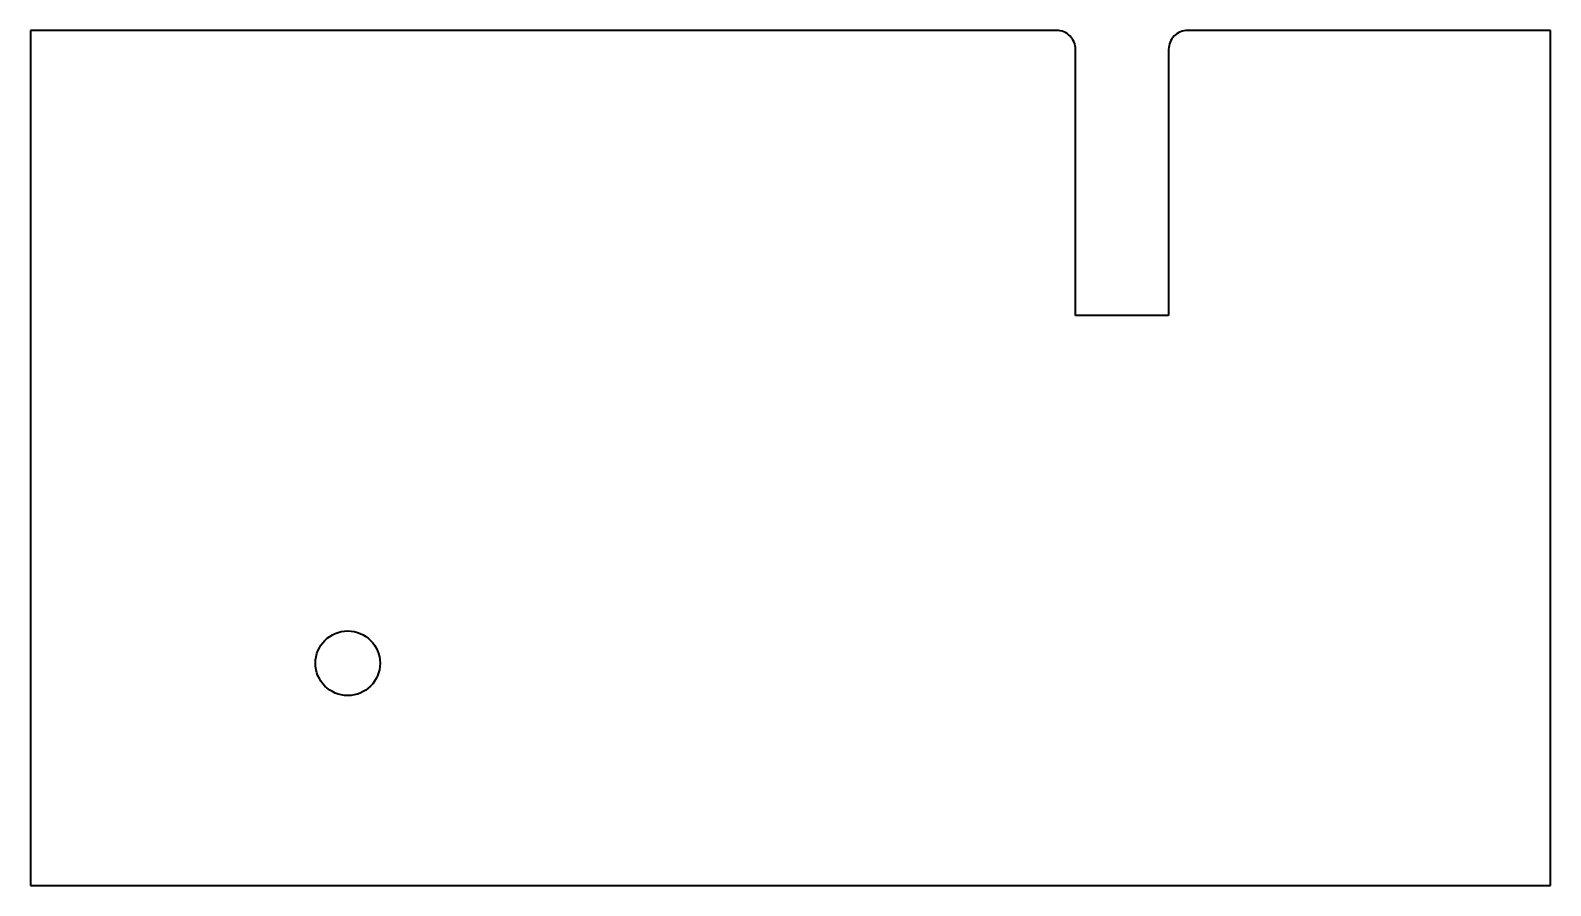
# Model space of a CAD drawing. Extents: x 108.5 to 188.5, y 82.5 to 127.5.
import ezdxf

# ---------------------------------------------------------------- set-up
doc = ezdxf.new("R2010")
doc.units = 0

msp = doc.modelspace()

# ---------------------------------------------------------------- linework, layer by layer
at = {"color": 7, "lineweight": 35}
for p, q in [((108.5, 127.5), (108.5, 82.5)), ((162.5, 127.5), (108.5, 127.5)), ((188.5, 127.5), (169.400009, 127.5)), ((188.5, 82.5), (188.5, 127.5)), ((163.5, 112.5), (163.5, 126.5)), ((168.400009, 126.5), (168.400009, 112.5)), ((168.400009, 112.5), (163.5, 112.5)), ((108.5, 82.5), (188.5, 82.5))]:
    msp.add_line(p, q, dxfattribs=at)
msp.add_circle((125.200012, 94.199997), 1.7, dxfattribs=at)
for centre, start, end in [((162.5, 126.5), 0, 90.000003), ((169.400009, 126.5), 90.000003, 180.000005)]:
    msp.add_arc(centre, 1, start, end, dxfattribs=at)

doc.saveas('drawing.dxf')
